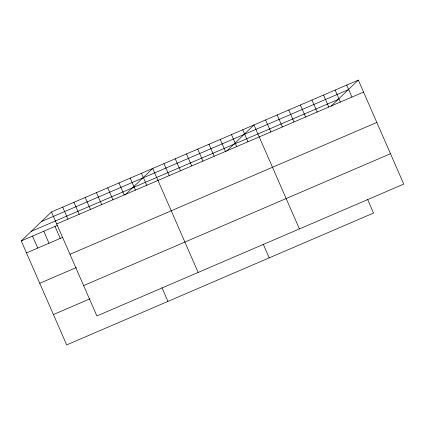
<?xml version="1.0" encoding="UTF-8"?>
<svg xmlns="http://www.w3.org/2000/svg" width="425" height="425" viewBox="0 0 425 425"><rect width="100%" height="100%" fill="white"/><g stroke="black" fill="none" stroke-linecap="round" stroke-linejoin="round"><path stroke-width="0.64" d="M367.567 199.341L373.548 213.037L66.677 344.903L21.25 240.917L51.452 211.963L358.323 80.097L403.75 184.083L96.884 315.95L51.452 211.963M125.008 195.011L152.718 168.449L198.151 272.436M226.69 151.098L253.985 124.934L299.413 228.916M331.027 106.266L358.323 80.097M41.485 221.521L348.351 89.654M31.216 231.365L338.087 99.498M56.69 223.959L363.561 92.087M21.25 240.917L57.375 225.393M26.488 252.907L62.613 237.384M69.955 254.315L376.821 122.448M39.753 283.268L76.468 267.49M83.619 285.589L390.485 153.722M53.417 314.543L90.132 298.764M346.726 85.08L351.969 97.07M335.134 90.063L340.372 102.053M323.542 95.041L328.78 107.036M311.95 100.024L317.188 112.014M300.358 105.007L305.596 116.997M288.766 109.99L294.004 121.98M277.169 114.968L282.407 126.958M265.577 119.951L270.815 131.941M242.733 129.768L247.972 141.759M231.482 134.603L236.72 146.593M220.23 139.437L225.468 151.428M263.229 244.178L269.211 257.869M208.978 144.272L214.216 156.262M197.726 149.111L202.964 161.102M186.474 153.946L191.712 165.936M175.222 158.78L180.46 170.77M163.97 163.614L169.208 175.605M141.467 173.283L146.705 185.273M130.215 178.117L135.453 190.113M118.963 182.957L124.201 194.947M161.962 287.693L167.944 301.383M107.711 187.792L112.949 199.782M96.459 192.626L101.697 204.616M85.207 197.46L90.445 209.451M73.955 202.295L79.193 214.285M62.703 207.129L67.942 219.119M55.006 226.413L60.244 238.404M43.754 231.248L48.992 243.238M32.502 236.082L37.74 248.072"/></g></svg>
